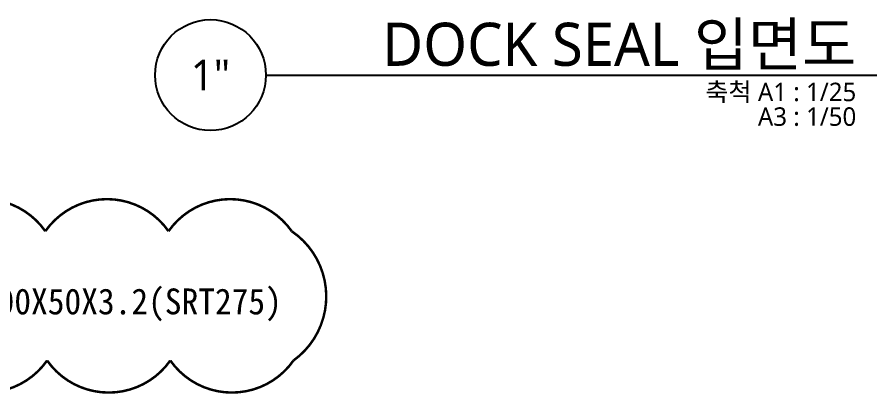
# Model space of a CAD drawing. Header units: millimetres. Extents: x 204328 to 274136, y -196910 to -178068.
# Drawn here: x 210267 to 213756, y -194121 to -192593 of the extents above; entities that cross this region are included whole.
import ezdxf
from ezdxf.enums import TextEntityAlignment as Align

# ---------------------------------------------------------------- set-up
doc = ezdxf.new("R2010")
doc.units = ezdxf.units.MM
for name, color, linetype, lineweight in [('A-MKXS-TEXT1', 3, 'Continuous', 25), ('A-XXXX-SYMB', 7, 'Continuous', 25), ('A-XXXX-TXT1', 3, 'Continuous', 25)]:
    doc.layers.add(name, color=color, linetype=linetype, lineweight=lineweight)
doc.layers.add('REV-202205', color=20, linetype='Continuous', lineweight=25, plot=False)
doc.styles.add('돋움체', font='')
doc.styles.add('맑은고딕', font='malgun.ttf')
doc.styles.get('돋움체').set_extended_font_data('DotumChe')

msp = doc.modelspace()

# ---------------------------------------------------------------- linework, layer by layer
at = {"layer": 'A-XXXX-SYMB'}
msp.add_line((211277, -192827.9), (213756.4, -192827.9), dxfattribs=at)
msp.add_circle((211052, -192827.9), 225, dxfattribs=at)
at = {"layer": 'REV-202205', "const_width": 10, "elevation": 0}
msp.add_lwpolyline([(211388.9, -193986, -0.520567), (210888.9, -193986, -0.520567), (210388.9, -193986, -0.520567), (209888.9, -193986, -0.520567), (209397.6, -193977.3, -0.520567), (209397.6, -193477.3, -0.520567), (209881.7, -193461.4, -0.520567), (210381.7, -193461.4, -0.520567), (210881.7, -193461.4, -0.520567), (211381.7, -193461.4, -0.520567)], format="xyb", close=True, dxfattribs=at)

# ---------------------------------------------------------------- texts
at = {"layer": 'A-MKXS-TEXT1', "color": 0, "insert": (209513.4, -193826.8, 0), "char_height": 105, "attachment_point": 7, "style": '돋움체'}
msp.add_mtext('OHC11:ㅁ-100X50X3.2(SRT275)', dxfattribs=at)
at = {"layer": 'A-XXXX-TXT1', "style": '맑은고딕'}
for s, height, p in [('DOCK SEAL 입면도', 175, (213673, -192702.9)), ('축척 A1 : 1/25', 75, (213673, -192896.2)), ('A3 : 1/50', 75, (213673, -192996.2))]:
    msp.add_text(s, height=height, dxfattribs=at).set_placement(p, align=Align.MIDDLE_RIGHT)
msp.add_text('1"', height=125, dxfattribs=at).set_placement((211052, -192827.9), align=Align.MIDDLE)

doc.saveas('drawing.dxf')
